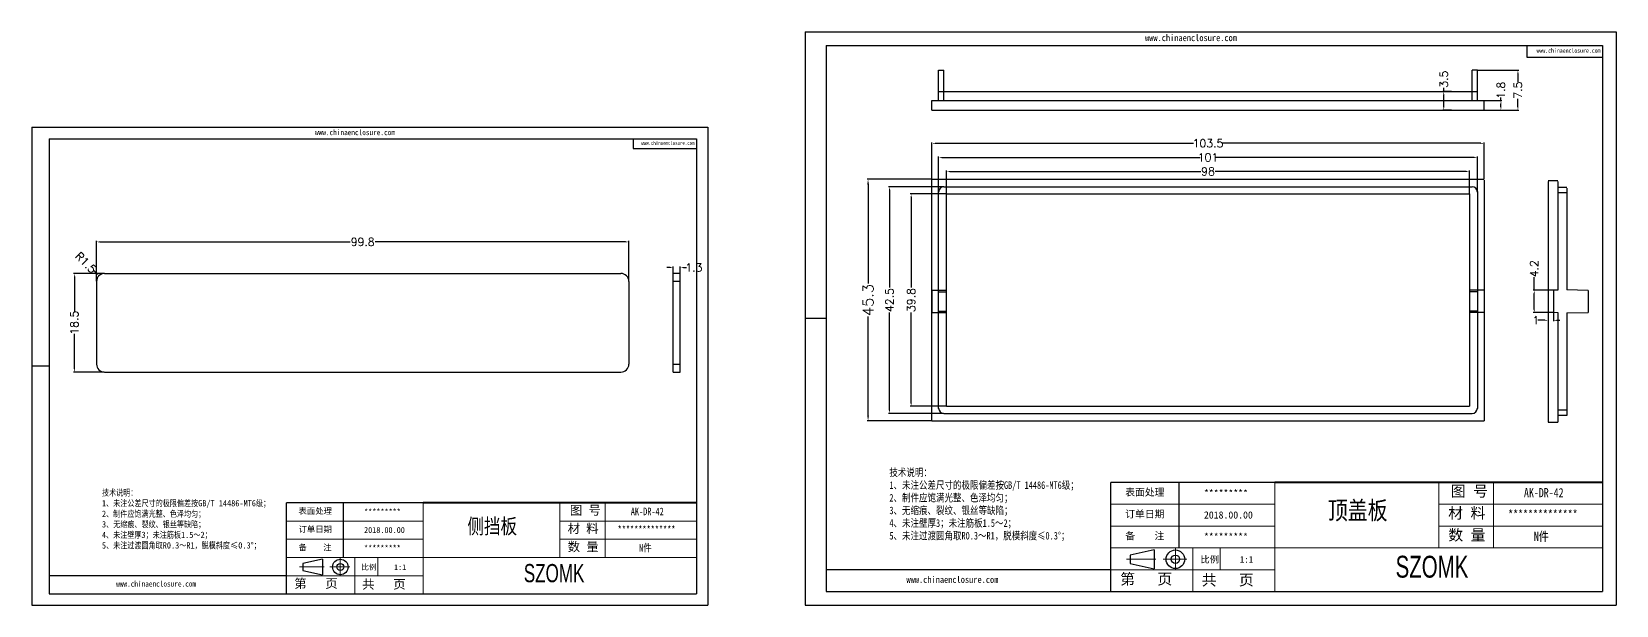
# Model space of a CAD drawing. Header units: inches. Extents: x 2723 to 3980, y 1126 to 1484.
# Drawn here: x 3682.6 to 3979.7, y 1125.7 to 1233.2 of the extents above; entities that cross this region are included whole.
import ezdxf

# ---------------------------------------------------------------- set-up
doc = ezdxf.new("R2010")
doc.units = ezdxf.units.IN
doc.header["$LTSCALE"] = 15
doc.linetypes.add('CENTER2', pattern=[28.575, 19.05, -3.175, 3.175, -3.175])
doc.linetypes.add('HIDDEN', pattern=[0.075, 0.05, -0.025])
doc.layers.add('文字', color=81, linetype='Continuous')
for name, color, linetype, lineweight in [('粗实线', 7, 'Continuous', 30), ('细实线', 3, 'Continuous', 9), ('细点划线', 2, 'CENTER2', 9)]:
    doc.layers.add(name, color=color, linetype=linetype, lineweight=lineweight)
doc.styles.get("Standard").update_dxf_attribs({"font": 'txt', "bigfont": 'gbcbig.shx'})
doc.styles.add('宋体', font='', dxfattribs={"width": 0.8, "height": 3.5})
doc.styles.add('长仿宋', font='', dxfattribs={"width": 0.7, "height": 4})
doc.styles.get('宋体').set_extended_font_data('SimSun')
doc.styles.get('长仿宋').set_extended_font_data('SimSun')
doc.dimstyles.new('2', dxfattribs={"dimtxt": 1.5, "dimasz": 0.6, "dimexe": 0.18, "dimexo": 0.0625, "dimgap": 0.09, "dimtad": 0, "dimdsep": 46, "dimtxsty": 'Standard', "dimcen": 0, "dimclrd": 3, "dimclre": 3, "dimadec": 0, "dimazin": 2, "dimtfac": 1, "dimtofl": 0, "dimtmove": 0, "dimatfit": 3, "dimfxl": 1, "dimtolj": 1, "dimtzin": 0, "dimarcsym": 0})
doc.dimstyles.new('2.5', dxfattribs={"dimtxt": 2, "dimasz": 1, "dimexe": 0.18, "dimexo": 0.0625, "dimgap": 0.09, "dimtad": 0, "dimdsep": 46, "dimtxsty": 'Standard', "dimcen": 1, "dimclrd": 3, "dimclre": 3, "dimadec": 0, "dimazin": 2, "dimtfac": 1, "dimtofl": 0, "dimtmove": 0, "dimatfit": 3, "dimfxl": 1, "dimtolj": 1, "dimtzin": 0, "dimarcsym": 0})

# ---------------------------------------------------------------- blocks, each defined once
blk = doc.blocks.new('*D184')
at = {"color": 3, "lineweight": -2}
for p, q in [((3851.37, 1205.53), (3839.27, 1205.53)), ((3839.45, 1204.53), (3839.45, 1185.97)), ((3839.45, 1161.23), (3839.45, 1179.79)), ((3851.37, 1160.23), (3839.27, 1160.23))]:
    blk.add_line(p, q, dxfattribs=at)
at = {"color": 3}
for points in [[(3839.29, 1204.53), (3839.62, 1204.53), (3839.45, 1205.53)], [(3839.29, 1161.23), (3839.62, 1161.23), (3839.45, 1160.23)]]:
    blk.add_solid(points, dxfattribs=at)
at = {"layer": 'Defpoints', "color": 0}
for p in [(3839.45, 1205.53), (3851.43, 1205.53), (3851.43, 1160.23)]:
    blk.add_point(p, dxfattribs=at)
at = {"color": 0, "insert": (3839.45, 1182.88), "char_height": 2, "attachment_point": 5, "rotation": 90}
blk.add_mtext('\\A1;45.3', dxfattribs=at)
blk = doc.blocks.new('*D185')
at = {"color": 3, "lineweight": -2}
for p, q in [((3694.8, 1186.44), (3694.8, 1193.96)), ((3695.4, 1193.78), (3742.36, 1193.78)), ((3794, 1193.78), (3747.04, 1193.78)), ((3794.6, 1186.44), (3794.6, 1193.96))]:
    blk.add_line(p, q, dxfattribs=at)
at = {"color": 3}
for points in [[(3695.4, 1193.88), (3695.4, 1193.68), (3694.8, 1193.78)], [(3794, 1193.88), (3794, 1193.68), (3794.6, 1193.78)]]:
    blk.add_solid(points, dxfattribs=at)
at = {"layer": 'Defpoints', "color": 0}
for p in [(3794.6, 1193.78), (3694.8, 1186.38), (3794.6, 1186.38)]:
    blk.add_point(p, dxfattribs=at)
at = {"color": 0, "insert": (3744.7, 1193.78), "char_height": 1.5, "attachment_point": 5}
blk.add_mtext('\\A1;99.8', dxfattribs=at)
blk = doc.blocks.new('*D186')
at = {"color": 3, "lineweight": -2}
for p, q in [((3696.24, 1187.88), (3690.47, 1187.88)), ((3690.65, 1187.28), (3690.65, 1180.72)), ((3690.65, 1169.98), (3690.65, 1176.54)), ((3696.24, 1169.38), (3690.47, 1169.38))]:
    blk.add_line(p, q, dxfattribs=at)
at = {"color": 3}
for points in [[(3690.55, 1187.28), (3690.75, 1187.28), (3690.65, 1187.88)], [(3690.55, 1169.98), (3690.75, 1169.98), (3690.65, 1169.38)]]:
    blk.add_solid(points, dxfattribs=at)
at = {"layer": 'Defpoints', "color": 0}
for p in [(3696.3, 1187.88), (3690.65, 1169.38), (3696.3, 1169.38)]:
    blk.add_point(p, dxfattribs=at)
at = {"color": 0, "insert": (3690.65, 1178.63), "char_height": 1.5, "attachment_point": 5, "rotation": 90}
blk.add_mtext('\\A1;18.5', dxfattribs=at)
blk = doc.blocks.new('*D187')
at = {"color": 3, "lineweight": -2}
blk.add_line((3694.27, 1188.43), (3694.82, 1187.87), dxfattribs=at)
at = {"color": 3}
blk.add_solid([(3694.9, 1187.94), (3694.75, 1187.8), (3695.25, 1187.44)], dxfattribs=at)
at = {"layer": 'Defpoints', "color": 0}
for p in [(3695.25, 1187.44), (3696.3, 1186.38)]:
    blk.add_point(p, dxfattribs=at)
at = {"color": 0, "insert": (3692.8, 1189.91), "char_height": 1.5, "attachment_point": 5, "rotation": 314.7703}
blk.add_mtext('\\A1;R1.5', dxfattribs=at)
blk = doc.blocks.new('*D188')
at = {"color": 3, "lineweight": -2}
for p, q in [((3802.34, 1188.98), (3801.74, 1188.98)), ((3802.94, 1187.94), (3802.94, 1189.16)), ((3804.24, 1187.94), (3804.24, 1189.16)), ((3804.84, 1188.98), (3805.44, 1188.98))]:
    blk.add_line(p, q, dxfattribs=at)
at = {"color": 3}
for points in [[(3802.34, 1189.08), (3802.34, 1188.88), (3802.94, 1188.98)], [(3804.84, 1189.08), (3804.84, 1188.88), (3804.24, 1188.98)]]:
    blk.add_solid(points, dxfattribs=at)
at = {"layer": 'Defpoints', "color": 0}
for p in [(3804.24, 1188.98), (3802.94, 1187.88), (3804.24, 1187.88)]:
    blk.add_point(p, dxfattribs=at)
at = {"color": 0, "insert": (3806.78, 1188.98), "char_height": 1.5, "attachment_point": 5}
blk.add_mtext('\\A1;1.3', dxfattribs=at)
blk = doc.blocks.new('*D189')
at = {"color": 3, "lineweight": -2}
for p, q in [((3851.43, 1205.59), (3851.43, 1212.45)), ((3852.03, 1212.27), (3900.47, 1212.27)), ((3954.33, 1212.27), (3905.9, 1212.27)), ((3954.93, 1205.59), (3954.93, 1212.45))]:
    blk.add_line(p, q, dxfattribs=at)
at = {"color": 3}
for points in [[(3852.03, 1212.37), (3852.03, 1212.17), (3851.43, 1212.27)], [(3954.33, 1212.37), (3954.33, 1212.17), (3954.93, 1212.27)]]:
    blk.add_solid(points, dxfattribs=at)
at = {"layer": 'Defpoints', "color": 0}
for p in [(3954.93, 1212.27), (3851.43, 1205.53), (3954.93, 1205.53)]:
    blk.add_point(p, dxfattribs=at)
at = {"color": 0, "insert": (3903.18, 1212.27), "char_height": 1.5, "attachment_point": 5}
blk.add_mtext('\\A1;103.5', dxfattribs=at)
blk = doc.blocks.new('*D191')
at = {"color": 3, "lineweight": -2}
for p, q in [((3854.12, 1202.78), (3847.35, 1202.78)), ((3847.53, 1202.18), (3847.53, 1185.22)), ((3847.53, 1163.58), (3847.53, 1180.54)), ((3854.12, 1162.98), (3847.35, 1162.98))]:
    blk.add_line(p, q, dxfattribs=at)
at = {"color": 3}
for points in [[(3847.43, 1202.18), (3847.63, 1202.18), (3847.53, 1202.78)], [(3847.43, 1163.58), (3847.63, 1163.58), (3847.53, 1162.98)]]:
    blk.add_solid(points, dxfattribs=at)
at = {"layer": 'Defpoints', "color": 0}
for p in [(3854.18, 1202.78), (3847.53, 1162.98), (3854.18, 1162.98)]:
    blk.add_point(p, dxfattribs=at)
at = {"color": 0, "insert": (3847.53, 1182.88), "char_height": 1.5, "attachment_point": 5, "rotation": 90}
blk.add_mtext('\\A1;39.8', dxfattribs=at)
blk = doc.blocks.new('*D192')
at = {"color": 3, "lineweight": -2}
for p, q in [((3853.62, 1204.13), (3843.3, 1204.13)), ((3843.48, 1203.53), (3843.48, 1185.22)), ((3843.48, 1162.23), (3843.48, 1180.54)), ((3853.62, 1161.63), (3843.3, 1161.63))]:
    blk.add_line(p, q, dxfattribs=at)
at = {"color": 3}
for points in [[(3843.38, 1203.53), (3843.58, 1203.53), (3843.48, 1204.13)], [(3843.38, 1162.23), (3843.58, 1162.23), (3843.48, 1161.63)]]:
    blk.add_solid(points, dxfattribs=at)
at = {"layer": 'Defpoints', "color": 0}
for p in [(3843.48, 1204.13), (3853.68, 1204.13), (3853.68, 1161.63)]:
    blk.add_point(p, dxfattribs=at)
at = {"color": 0, "insert": (3843.48, 1182.88), "char_height": 1.5, "attachment_point": 5, "rotation": 90}
blk.add_mtext('\\A1;42.5', dxfattribs=at)
blk = doc.blocks.new('*D193')
at = {"color": 3, "lineweight": -2}
for p, q in [((3854.18, 1202.84), (3854.18, 1207.18)), ((3854.78, 1207), (3901.84, 1207)), ((3951.58, 1207), (3904.52, 1207)), ((3952.18, 1202.84), (3952.18, 1207.18))]:
    blk.add_line(p, q, dxfattribs=at)
at = {"color": 3}
for points in [[(3854.78, 1207.1), (3854.78, 1206.9), (3854.18, 1207)], [(3951.58, 1207.1), (3951.58, 1206.9), (3952.18, 1207)]]:
    blk.add_solid(points, dxfattribs=at)
at = {"layer": 'Defpoints', "color": 0}
for p in [(3952.18, 1207), (3854.18, 1202.78), (3952.18, 1202.78)]:
    blk.add_point(p, dxfattribs=at)
at = {"color": 0, "insert": (3903.18, 1207), "char_height": 1.5, "attachment_point": 5}
blk.add_mtext('\\A1;98', dxfattribs=at)
blk = doc.blocks.new('*D194')
at = {"color": 3, "lineweight": -2}
for p, q in [((3852.68, 1203.29), (3852.68, 1209.81)), ((3853.28, 1209.63), (3901.72, 1209.63)), ((3953.08, 1209.63), (3904.65, 1209.63)), ((3953.68, 1203.19), (3953.68, 1209.81))]:
    blk.add_line(p, q, dxfattribs=at)
at = {"color": 3}
for points in [[(3853.28, 1209.73), (3853.28, 1209.53), (3852.68, 1209.63)], [(3953.08, 1209.73), (3953.08, 1209.53), (3953.68, 1209.63)]]:
    blk.add_solid(points, dxfattribs=at)
at = {"layer": 'Defpoints', "color": 0}
for p in [(3852.68, 1209.63), (3852.68, 1203.23), (3953.68, 1203.13)]:
    blk.add_point(p, dxfattribs=at)
at = {"color": 0, "insert": (3903.18, 1209.63), "char_height": 1.5, "attachment_point": 5}
blk.add_mtext('\\A1;101', dxfattribs=at)
blk = doc.blocks.new('*D195')
at = {"color": 3, "lineweight": -2}
for p, q in [((3955, 1220.28), (3958.28, 1220.28)), ((3955, 1218.48), (3958.28, 1218.48)), ((3958.1, 1220.28), (3958.1, 1220.88)), ((3958.1, 1219.08), (3958.1, 1219.68))]:
    blk.add_line(p, q, dxfattribs=at)
at = {"color": 3}
for points in [[(3958, 1219.68), (3958.2, 1219.68), (3958.1, 1220.28)], [(3958, 1219.08), (3958.2, 1219.08), (3958.1, 1218.48)]]:
    blk.add_solid(points, dxfattribs=at)
at = {"layer": 'Defpoints', "color": 0}
for p in [(3954.93, 1220.28), (3954.93, 1218.48), (3958.1, 1220.28)]:
    blk.add_point(p, dxfattribs=at)
at = {"color": 0, "insert": (3958.1, 1222.22), "char_height": 1.5, "attachment_point": 5, "rotation": 90}
blk.add_mtext('\\A1;1.8', dxfattribs=at)
blk = doc.blocks.new('*D196')
at = {"color": 3, "lineweight": -2}
for p, q in [((3953.75, 1225.98), (3961.46, 1225.98)), ((3961.28, 1225.38), (3961.28, 1223.82)), ((3955, 1218.48), (3961.46, 1218.48)), ((3961.28, 1219.08), (3961.28, 1220.64))]:
    blk.add_line(p, q, dxfattribs=at)
at = {"color": 3}
for points in [[(3961.18, 1225.38), (3961.38, 1225.38), (3961.28, 1225.98)], [(3961.18, 1219.08), (3961.38, 1219.08), (3961.28, 1218.48)]]:
    blk.add_solid(points, dxfattribs=at)
at = {"layer": 'Defpoints', "color": 0}
for p in [(3953.68, 1225.98), (3961.28, 1225.98), (3954.93, 1218.48)]:
    blk.add_point(p, dxfattribs=at)
at = {"color": 0, "insert": (3961.28, 1222.23), "char_height": 1.5, "attachment_point": 5, "rotation": 90}
blk.add_mtext('\\A1;7.5', dxfattribs=at)
blk = doc.blocks.new('*D197')
at = {"color": 3, "lineweight": -2}
for p, q in [((3948.82, 1221.98), (3947.2, 1221.98)), ((3947.38, 1221.98), (3947.38, 1222.7)), ((3947.38, 1219.08), (3947.38, 1221.38)), ((3948.82, 1218.48), (3947.2, 1218.48))]:
    blk.add_line(p, q, dxfattribs=at)
at = {"color": 3}
for points in [[(3947.28, 1221.38), (3947.48, 1221.38), (3947.38, 1221.98)], [(3947.28, 1219.08), (3947.48, 1219.08), (3947.38, 1218.48)]]:
    blk.add_solid(points, dxfattribs=at)
at = {"layer": 'Defpoints', "color": 0}
for p in [(3947.38, 1221.98), (3948.88, 1221.98), (3948.88, 1218.48)]:
    blk.add_point(p, dxfattribs=at)
at = {"color": 0, "insert": (3947.38, 1224.29), "char_height": 1.5, "attachment_point": 5, "rotation": 90}
blk.add_mtext('\\A1;3.5', dxfattribs=at)
blk = doc.blocks.new('*D198')
at = {"color": 3, "lineweight": -2}
for p, q in [((3964.34, 1184.73), (3964.34, 1187.16)), ((3967.88, 1184.73), (3964.16, 1184.73)), ((3964.34, 1181.13), (3964.34, 1184.13)), ((3967.88, 1180.53), (3964.16, 1180.53))]:
    blk.add_line(p, q, dxfattribs=at)
at = {"color": 3}
for points in [[(3964.24, 1184.13), (3964.44, 1184.13), (3964.34, 1184.73)], [(3964.24, 1181.13), (3964.44, 1181.13), (3964.34, 1180.53)]]:
    blk.add_solid(points, dxfattribs=at)
at = {"layer": 'Defpoints', "color": 0}
for p in [(3967.94, 1184.73), (3964.34, 1180.53), (3967.94, 1180.53)]:
    blk.add_point(p, dxfattribs=at)
at = {"color": 0, "insert": (3964.34, 1188.75), "char_height": 1.5, "attachment_point": 5, "rotation": 90}
blk.add_mtext('\\A1;4.2', dxfattribs=at)
blk = doc.blocks.new('*D199')
at = {"color": 3, "lineweight": -2}
for p, q in [((3966.94, 1181.7), (3966.94, 1178.91)), ((3967.94, 1181.7), (3967.94, 1178.91)), ((3966.34, 1179.09), (3965.01, 1179.09)), ((3968.54, 1179.09), (3969.14, 1179.09))]:
    blk.add_line(p, q, dxfattribs=at)
at = {"color": 3}
for points in [[(3966.34, 1179.19), (3966.34, 1178.99), (3966.94, 1179.09)], [(3968.54, 1179.19), (3968.54, 1178.99), (3967.94, 1179.09)]]:
    blk.add_solid(points, dxfattribs=at)
at = {"layer": 'Defpoints', "color": 0}
for p in [(3966.94, 1181.76), (3967.94, 1181.76), (3966.94, 1179.09)]:
    blk.add_point(p, dxfattribs=at)
at = {"color": 0, "insert": (3964.67, 1179.09), "char_height": 1.5, "attachment_point": 5}
blk.add_mtext('\\A1;1', dxfattribs=at)

msp = doc.modelspace()

# ---------------------------------------------------------------- linework, layer by layer
for p, q in [((3827.638, 1233.197), (3979.73, 1233.197)), ((3827.638, 1233.197), (3827.638, 1125.657)), ((3979.73, 1233.197), (3979.73, 1125.657)), ((3831.573, 1230.636), (3977.17, 1230.636)), ((3831.573, 1230.636), (3831.573, 1128.217)), ((3962.945, 1230.636), (3962.945, 1228.414)), ((3977.17, 1230.636), (3977.17, 1128.217)), ((3962.945, 1228.414), (3977.17, 1228.414)), ((3852.683, 1225.979), (3853.683, 1225.979)), ((3852.683, 1221.979), (3852.683, 1225.979)), ((3853.683, 1221.979), (3853.683, 1225.979)), ((3953.683, 1225.979), (3952.683, 1225.979)), ((3952.683, 1221.979), (3952.683, 1225.979)), ((3953.683, 1221.979), (3953.683, 1225.979)), ((3852.683, 1221.979), (3953.683, 1221.979)), ((3852.683, 1220.279), (3852.683, 1221.979)), ((3853.683, 1220.279), (3853.683, 1221.979)), ((3952.683, 1220.279), (3952.683, 1221.979)), ((3953.683, 1220.279), (3953.683, 1221.979)), ((3851.433, 1220.279), (3954.933, 1220.279)), ((3851.433, 1218.479), (3851.433, 1220.279)), ((3851.433, 1218.479), (3954.933, 1218.479)), ((3954.933, 1218.479), (3954.933, 1220.279)), ((3682.648, 1215.273), (3809.392, 1215.273)), ((3682.648, 1215.273), (3682.648, 1125.657)), ((3809.392, 1215.273), (3809.392, 1125.657)), ((3685.928, 1213.14), (3807.259, 1213.14)), ((3685.928, 1213.14), (3685.928, 1127.79)), ((3795.404, 1213.14), (3795.404, 1211.288)), ((3807.259, 1213.14), (3807.259, 1127.79)), ((3795.404, 1211.288), (3807.259, 1211.288)), ((3851.433, 1205.529), (3954.933, 1205.529)), ((3851.433, 1160.229), (3851.433, 1205.529)), ((3852.683, 1162.529), (3852.683, 1203.229)), ((3853.683, 1204.129), (3952.683, 1204.129)), ((3953.683, 1203.229), (3953.683, 1162.529)), ((3954.933, 1205.379), (3954.933, 1160.229)), ((3966.938, 1205.279), (3968.738, 1205.279)), ((3966.938, 1205.129), (3966.938, 1159.979)), ((3968.738, 1205.129), (3968.738, 1184.729)), ((3968.738, 1204.029), (3970.438, 1204.029)), ((3970.438, 1203.879), (3970.438, 1184.779)), ((3854.183, 1162.979), (3854.183, 1202.779)), ((3854.183, 1202.779), (3952.183, 1202.779)), ((3952.183, 1202.779), (3952.183, 1162.979)), ((3968.738, 1203.029), (3970.438, 1203.029)), ((3694.803, 1186.375), (3694.803, 1170.875)), ((3696.303, 1187.875), (3793.103, 1187.875)), ((3794.603, 1186.375), (3794.603, 1170.875)), ((3802.936, 1169.375), (3802.936, 1187.875)), ((3804.236, 1187.875), (3802.936, 1187.875)), ((3804.236, 1186.375), (3802.936, 1186.375)), ((3804.236, 1169.375), (3804.236, 1187.875)), ((3851.433, 1184.729), (3854.183, 1184.729)), ((3851.433, 1184.729), (3851.433, 1180.529)), ((3852.683, 1184.429), (3854.183, 1184.429)), ((3954.933, 1184.729), (3952.183, 1184.729)), ((3953.633, 1184.429), (3952.183, 1184.429)), ((3954.933, 1184.729), (3954.933, 1180.529)), ((3967.938, 1184.729), (3967.938, 1180.529)), ((3968.738, 1184.729), (3967.938, 1184.729)), ((3974.438, 1184.679), (3970.438, 1184.779)), ((3974.438, 1184.679), (3974.438, 1180.579)), ((3831.573, 1179.427), (3827.638, 1179.427)), ((3851.433, 1180.529), (3854.183, 1180.529)), ((3852.733, 1180.829), (3854.183, 1180.829)), ((3953.633, 1180.829), (3952.183, 1180.829)), ((3954.933, 1180.529), (3952.183, 1180.529)), ((3968.738, 1180.529), (3968.738, 1159.979)), ((3970.438, 1180.479), (3974.438, 1180.579)), ((3970.438, 1180.479), (3970.438, 1161.229)), ((3966.938, 1179.088), (3966.975, 1179.05)), ((3827.638, 1175.444), (3827.638, 1125.657)), ((3802.936, 1170.875), (3804.236, 1170.875)), ((3685.928, 1170.465), (3682.648, 1170.465)), ((3696.303, 1169.375), (3793.103, 1169.375)), ((3802.936, 1169.375), (3804.236, 1169.375)), ((3682.648, 1167.146), (3682.648, 1125.657)), ((3853.683, 1161.629), (3952.683, 1161.629)), ((3854.183, 1162.979), (3952.183, 1162.979)), ((3968.738, 1162.329), (3970.438, 1162.329)), ((3851.433, 1160.229), (3954.933, 1160.229)), ((3966.938, 1159.979), (3968.738, 1159.979)), ((3968.738, 1161.329), (3970.438, 1161.329)), ((3915.718, 1148.701), (3884.993, 1148.701)), ((3884.993, 1128.217), (3884.993, 1148.701)), ((3897.795, 1136.411), (3897.795, 1148.701)), ((3756.049, 1144.86), (3730.444, 1144.86)), ((3730.444, 1127.79), (3730.444, 1144.86)), ((3741.113, 1134.618), (3741.113, 1144.86)), ((3884.993, 1132.314), (3831.573, 1132.314)), ((3730.444, 1131.204), (3685.928, 1131.204)), ((3685.928, 1127.79), (3807.259, 1127.79)), ((3831.573, 1128.217), (3977.17, 1128.217)), ((3682.648, 1125.657), (3809.392, 1125.657)), ((3682.648, 1125.657), (3741.326, 1125.657)), ((3827.638, 1125.657), (3979.73, 1125.657)), ((3827.638, 1125.657), (3898.051, 1125.657))]:
    msp.add_line(p, q)
at = {"color": 7, "linetype": 'HIDDEN', "lineweight": 0}
msp.add_line((3968.738, 1180.529), (3967.938, 1180.529), dxfattribs=at)
for centre, radius, start, end in [((3853.683, 1203.129), 1, 90, 180), ((3952.683, 1203.129), 1, 0, 90), ((3696.303, 1186.375), 1.5, 90, 180), ((3793.103, 1186.375), 1.5, 0, 90), ((3696.303, 1170.875), 1.5, 180, 270), ((3793.103, 1170.875), 1.5, 270, 0), ((3853.683, 1162.629), 1, 180, 270), ((3952.683, 1162.629), 1, 270, 0)]:
    msp.add_arc(centre, radius, start, end)
at = {"layer": '粗实线', "color": 7, "lineweight": 40}
for p, q in [((3977.17, 1148.701), (3915.718, 1148.701)), ((3807.259, 1144.86), (3756.049, 1144.86))]:
    msp.add_line(p, q, dxfattribs=at)
at = {"layer": '粗实线', "color": 7}
for p, q in [((3893.089, 1136.027), (3888.613, 1135.079)), ((3888.613, 1135.079), (3888.613, 1133.496)), ((3893.089, 1136.027), (3893.089, 1132.519)), ((3737.191, 1134.299), (3733.461, 1133.508)), ((3733.461, 1133.508), (3733.461, 1132.189)), ((3733.461, 1132.189), (3737.191, 1131.375)), ((3737.191, 1134.299), (3737.191, 1131.375)), ((3888.613, 1133.496), (3893.089, 1132.519))]:
    msp.add_line(p, q, dxfattribs=at)
for centre, radius in [((3897.073, 1134.287), 1.74), ((3897.073, 1134.287), 0.792), ((3740.511, 1132.849), 1.45), ((3740.511, 1132.849), 0.66)]:
    msp.add_circle(centre, radius, dxfattribs=at)
at = {"layer": '细实线', "color": 7}
for p, q in [((3915.718, 1148.701), (3915.718, 1128.217)), ((3946.444, 1148.701), (3946.444, 1136.411)), ((3956.686, 1148.701), (3956.686, 1136.497)), ((3756.049, 1144.86), (3756.049, 1127.79)), ((3781.654, 1144.86), (3781.654, 1134.618)), ((3790.189, 1144.86), (3790.189, 1134.69)), ((3915.718, 1144.604), (3884.993, 1144.604)), ((3977.17, 1144.604), (3946.444, 1144.604)), ((3756.049, 1141.446), (3730.444, 1141.446)), ((3807.259, 1141.446), (3781.654, 1141.446)), ((3756.049, 1138.032), (3730.444, 1138.032)), ((3807.259, 1138.032), (3781.654, 1138.032)), ((3915.718, 1140.507), (3884.993, 1140.507)), ((3977.17, 1140.507), (3946.444, 1140.507)), ((3977.17, 1136.411), (3884.993, 1136.411)), ((3900.356, 1136.411), (3900.356, 1128.217)), ((3905.476, 1136.411), (3905.476, 1132.314)), ((3807.259, 1134.618), (3730.444, 1134.618)), ((3743.247, 1134.618), (3743.247, 1127.79)), ((3747.514, 1134.618), (3747.514, 1131.204)), ((3915.718, 1132.314), (3884.993, 1132.314)), ((3756.049, 1131.204), (3730.444, 1131.204))]:
    msp.add_line(p, q, dxfattribs=at)
at = {"layer": '细点划线', "color": 7}
for p, q in [((3897.073, 1136.29), (3897.073, 1132.314)), ((3732.866, 1132.849), (3737.477, 1132.849)), ((3738.572, 1132.849), (3742.32, 1132.849)), ((3740.511, 1134.518), (3740.511, 1131.204)), ((3887.899, 1134.287), (3893.432, 1134.287)), ((3894.746, 1134.287), (3899.244, 1134.287))]:
    msp.add_line(p, q, dxfattribs=at)

# ---------------------------------------------------------------- texts
at = {"attachment_point": 1}
for s, insert, char_height, width in [('{\\fSimHei|b0|i0|c134|p49;表面处理}', (3887.664, 1147.538), 1.34729, 765.73387), ('{\\fSimHei|b0|i0|c134|p49;*********}', (3902.421, 1147.365), 1.34729, 765.73387), ('{\\fSimHei|b0|i0|c134|p49;表面处理}', (3732.671, 1143.891), 1.12274, 638.11156), ('{\\fSimHei|b0|i0|c134|p49;*********}', (3744.968, 1143.747), 1.12274, 638.11156), ('{\\fSimHei|b0|i0|c134|p49;订单日期}', (3887.664, 1143.442), 1.34729, 765.73387), ('{\\fSimHei|b0|i0|c134|p49;2018.00.00}', (3902.421, 1143.268), 1.34729, 765.73387), ('{\\fSimHei|b0|i0|c134|p49;订单日期}', (3732.671, 1140.477), 1.12274, 638.11156), ('{\\fSimHei|b0|i0|c134|p49;2018.00.00}', (3744.968, 1140.333), 1.12274, 638.11156), ('{\\fSimHei|b0|i0|c134|p49;备    注}', (3887.664, 1139.345), 1.34729, 765.73387), ('{\\fSimHei|b0|i0|c134|p49;*********}', (3902.421, 1139.172), 1.34729, 765.73387), ('{\\fSimHei|b0|i0|c134|p49;备    注}', (3732.671, 1137.063), 1.12274, 638.11156), ('{\\fSimHei|b0|i0|c134|p49;*********}', (3744.968, 1136.919), 1.12274, 638.11156)]:
    msp.add_mtext(s, dxfattribs=dict(at, insert=insert, char_height=char_height, width=width))
at = {"layer": '文字', "color": 0, "attachment_point": 1, "style": '宋体'}
for s, insert, char_height, width in [('www.chinaenclosure.com', (3891.375, 1232.681), 1.25179, 21.99276), ('www.chinaenclosure.com', (3964.778, 1230.073), 0.83453, 14.66184), ('www.chinaenclosure.com', (3735.763, 1214.843), 1.04316, 18.3273), ('www.chinaenclosure.com', (3796.932, 1212.671), 0.69544, 12.2182), ('{\\H1.111x;技术说明：\\P1、未注公差尺寸的极限偏差按GB/T 14486-MT6级；\\P2、制件应饱满光整、色泽均匀；\\P3、无缩痕、裂纹、银丝等缺陷；\\P4、未注壁厚3；未注筋板1.5～2；\\P5、未注过渡圆角取R0.3～R1，脱模斜度≤0.3%%D；}', (3843.447, 1151.275), 1.28024, 39.90449), ('{\\H1.111x;技术说明：\\P1、未注公差尺寸的极限偏差按GB/T 14486-MT6级；\\P2、制件应饱满光整、色泽均匀；\\P3、无缩痕、裂纹、银丝等缺陷；\\P4、未注壁厚3；未注筋板1.5～2；\\P5、未注过渡圆角取R0.3～R1，脱模斜度≤0.3%%D；}', (3695.823, 1147.366), 1.06687, 45.28984), ('{\\H1.111x;AK-DR-42}', (3962.418, 1147.631), 1.53629, 17.76122), ('{\\H1.111x;AK-DR-42}', (3794.965, 1143.968), 1.28024, 14.80102), ('顶盖板', (3925.663, 1145.164), 3.414, 43.64644), ('侧挡板', (3764.336, 1141.913), 2.845, 36.37203), ('{\\H1.111x;**************}', (3959.463, 1143.534), 1.53629, 17.76122), ('{\\H1.111x;**************}', (3792.503, 1140.554), 1.28024, 14.80102), ('{\\H1.111x;N件}', (3964.276, 1139.437), 1.53629, 17.76122), ('{\\H1.111x;N件}', (3796.514, 1137.141), 1.28024, 14.80102), ('www.chinaenclosure.com', (3698.488, 1130.205), 1.04316, 18.3273), ('www.chinaenclosure.com', (3846.645, 1131.115), 1.25179, 21.99276)]:
    msp.add_mtext(s, dxfattribs=dict(at, insert=insert, char_height=char_height, width=width))
at = {"layer": '粗实线', "attachment_point": 1, "style": '长仿宋'}
for insert, char_height, width in [((3938.35, 1134.944), 4.09677, 45.94122), ((3774.909, 1133.396), 3.41398, 38.28435)]:
    msp.add_mtext('{\\fSTXinwei|b0|i0|c134|p2;SZOMK}', dxfattribs=dict(at, insert=insert, char_height=char_height, width=width))
at = {"layer": '细实线', "color": 7, "attachment_point": 1}
for s, insert, char_height, width in [('{\\fSimSun|b0|i0|c134|p54;图 号}', (3948.697, 1148.079), 2.04839, 10.24193), ('{\\fSimSun|b0|i0|c134|p54;图 号}', (3783.531, 1144.342), 1.70699, 8.53494), ('{\\fSimSun|b0|i0|c134|p54;材 料   }', (3948.211, 1143.982), 2.04839, 10.24193), ('{\\fSimSun|b0|i0|c134|p54;材 料   }', (3783.126, 1140.928), 1.70699, 8.53494), ('{\\fSimSun|b0|i0|c134|p54;数 量}', (3948.221, 1139.865), 2.04839, 9.25486), ('{\\fSimSun|b0|i0|c134|p54;数 量}', (3783.134, 1137.497), 1.70699, 7.71238), ('{\\fSimSun|b0|i0|c134|p54;比例}', (3901.789, 1134.859), 1.22903, 5.39506), ('{\\fSimSun|b0|i0|c134|p54;比例}', (3744.441, 1133.325), 1.02419, 4.49589), ('{\\fSimSun|b0|i0|c134|p54;1:1}', (3750.576, 1133.325), 1.02419, 4.49589), ('{\\fSimSun|b0|i0|c134|p54;第   页}', (3886.716, 1131.61), 2.04839, 15.36289), ('{\\fSimSun|b0|i0|c134|p54;1:1}', (3909.151, 1134.859), 1.22903, 5.39506), ('{\\fSimSun|b0|i0|c134|p54;第   页}', (3731.88, 1130.618), 1.70699, 12.80241), ('{\\fSimSun|b0|i0|c134|p54; 共   页}', (3743.455, 1130.473), 1.70699, 12.80241), ('{\\fSimSun|b0|i0|c134|p54; 共   页}', (3900.606, 1131.436), 2.04839, 15.36289)]:
    msp.add_mtext(s, dxfattribs=dict(at, insert=insert, char_height=char_height, width=width))

# ---------------------------------------------------------------- dimensions: what is measured, and where the dimension line sits
for base, p1, p2, dimstyle, picture, middle in [((3947.381, 1221.979), (3948.885, 1218.479), (3948.885, 1221.979), '2', '*D197', (3947.381, 1224.291)), ((3839.453, 1205.529), (3851.433, 1160.229), (3851.433, 1205.529), '2.5', '*D184', (3839.453, 1182.879)), ((3964.341, 1180.529), (3967.938, 1184.729), (3967.938, 1180.529), '2', '*D198', (3964.341, 1188.753))]:
    dim = msp.add_linear_dim(base=base, p1=p1, p2=p2, angle=90, dimstyle=dimstyle)
    dim.commit()
    dim.dimension.update_dxf_attribs({"geometry": picture, "text_midpoint": middle, "dimtype": 160})
for base, p1, p2, picture, middle in [((3961.276, 1225.979), (3954.933, 1218.479), (3953.683, 1225.979), '*D196', (3961.276, 1222.229)), ((3958.103, 1220.279), (3954.933, 1218.479), (3954.933, 1220.279), '*D195', (3958.103, 1222.219)), ((3843.478, 1204.129), (3853.683, 1161.629), (3853.683, 1204.129), '*D192', (3843.478, 1182.879)), ((3847.532, 1162.979), (3854.183, 1202.779), (3854.183, 1162.979), '*D191', (3847.532, 1182.879)), ((3690.651, 1169.375), (3696.303, 1187.875), (3696.303, 1169.375), '*D186', (3690.651, 1178.625))]:
    dim = msp.add_linear_dim(base=base, p1=p1, p2=p2, angle=90, dimstyle='2')
    dim.commit()
    dim.dimension.update_dxf_attribs({"geometry": picture, "text_midpoint": middle})
for base, p1, p2, picture, middle in [((3954.933, 1212.273), (3851.433, 1205.529), (3954.933, 1205.529), '*D189', (3903.183, 1212.273)), ((3966.938, 1179.088), (3967.938, 1181.758), (3966.938, 1181.758), '*D199', (3964.666, 1179.088))]:
    dim = msp.add_linear_dim(base=base, p1=p1, p2=p2, dimstyle='2')
    dim.commit()
    dim.dimension.update_dxf_attribs({"geometry": picture, "text_midpoint": middle, "dimtype": 160})
for base, p1, p2, picture, middle in [((3852.683, 1209.631), (3953.683, 1203.129), (3852.683, 1203.229), '*D194', (3903.183, 1209.631)), ((3952.183, 1206.996), (3854.183, 1202.779), (3952.183, 1202.779), '*D193', (3903.183, 1206.996)), ((3794.603, 1193.783), (3694.803, 1186.375), (3794.603, 1186.375), '*D185', (3744.703, 1193.783)), ((3804.236, 1188.984), (3802.936, 1187.875), (3804.236, 1187.875), '*D188', (3806.776, 1188.984))]:
    dim = msp.add_linear_dim(base=base, p1=p1, p2=p2, dimstyle='2')
    dim.commit()
    dim.dimension.update_dxf_attribs({"geometry": picture, "text_midpoint": middle})
dim = msp.add_radius_dim(center=(3696.303, 1186.375), mpoint=(3695.247, 1187.44), dimstyle='2')
dim.commit()
dim.dimension.update_dxf_attribs({"geometry": '*D187', "text_midpoint": (3692.798, 1189.909), "dimtype": 164})

doc.saveas('drawing.dxf')
